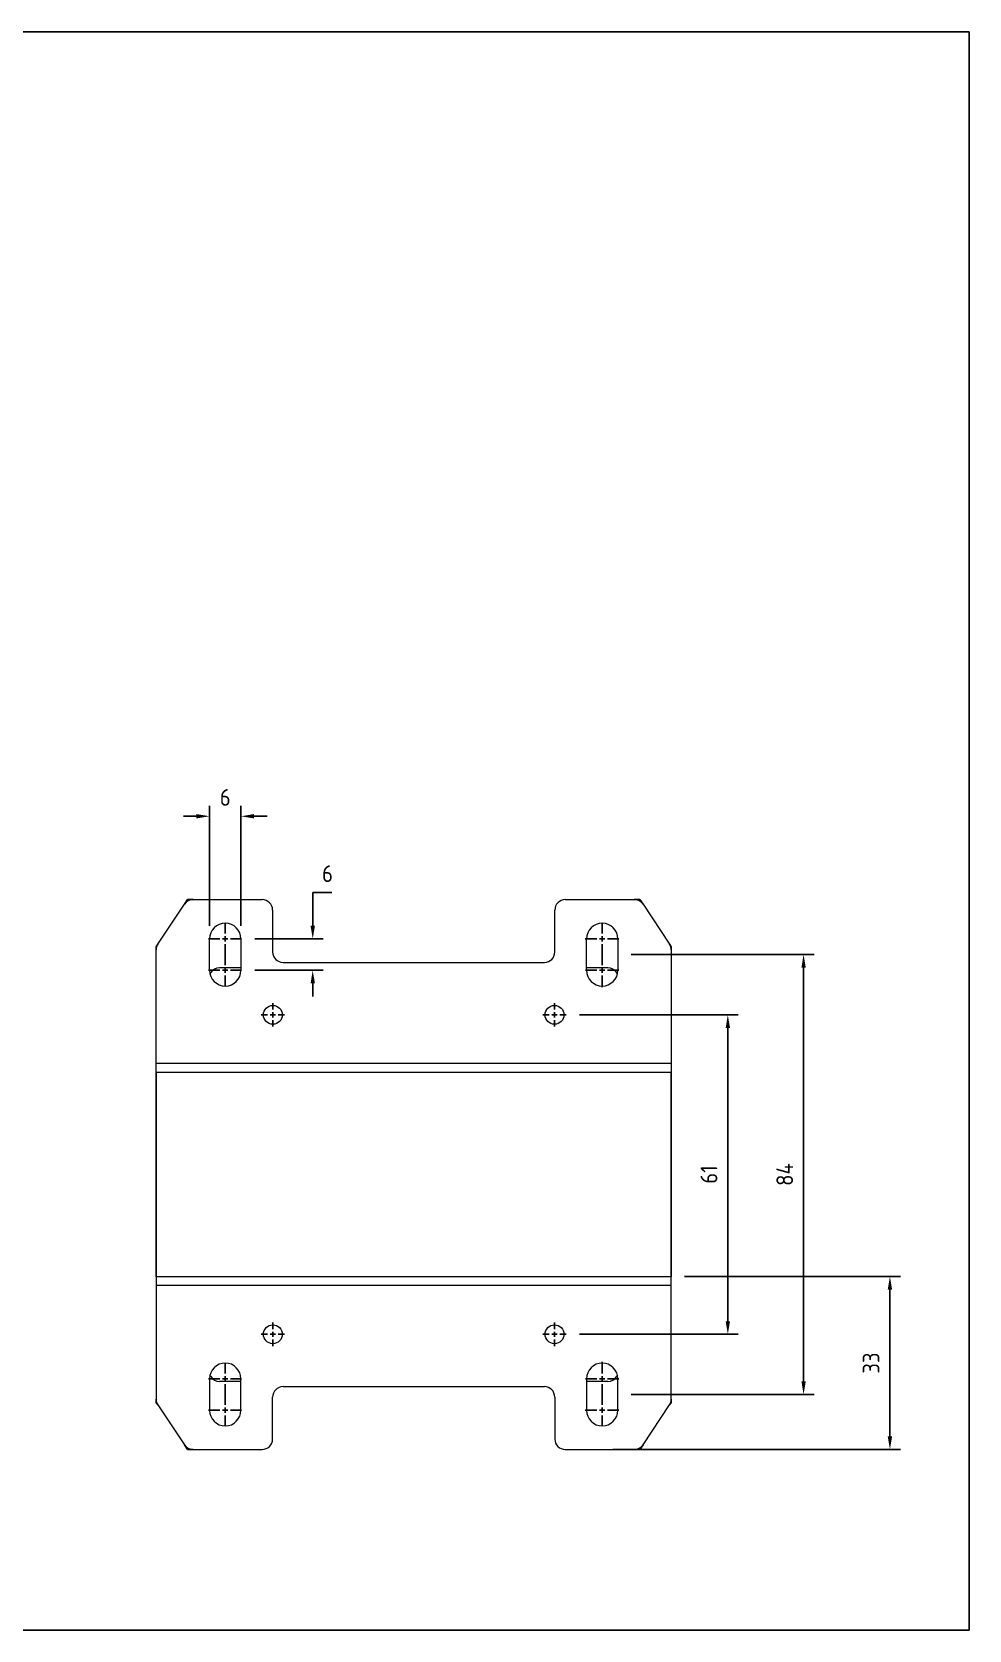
# Model space of a CAD drawing. Header units: millimetres. Extents: x 24815 to 36799, y -9299 to 5469.
# Drawn here: x 35476.2 to 35655.1, y 2585.8 to 2890.9 of the extents above; entities that cross this region are included whole.
import ezdxf

# ---------------------------------------------------------------- set-up
doc = ezdxf.new("R2010")
doc.units = ezdxf.units.MM
doc.linetypes.add('CENTERX2', pattern=[101.6, 63.5, -12.7, 12.7, -12.7])
doc.layers.add('DIMMENSION', color=7, linetype='Continuous')
doc.layers.add('SLD-0', color=7, linetype='Continuous')
doc.styles.get("Standard").update_dxf_attribs({"font": 'ISOCP.SHX', "bigfont": 'WHGTXT.SHX'})
doc.dimstyles.new('PS-1', dxfattribs={"dimtxt": 3.2, "dimasz": 2.5, "dimexe": 2, "dimexo": 2.5, "dimgap": 2, "dimtad": 1, "dimtoh": 1, "dimrnd": 0.05, "dimzin": 12, "dimdsep": 46, "dimtxsty": 'Standard', "dimcen": 0, "dimclrt": 2, "dimazin": 3, "dimtfac": 1, "dimtofl": 0, "dimtmove": 0, "dimatfit": 3, "dimfxl": 0, "dimtolj": 1, "dimtzin": 0, "dimarcsym": 0})

# ---------------------------------------------------------------- blocks, each defined once
blk = doc.blocks.new('SW_CENTERMARKSYMBOL_9')
at = {"layer": 'SLD-0', "color": 0}
for p, q in [((-0.67, 0), (-1.5, 0)), ((0, 0), (-0.33, 0)), ((0, 0.67), (0, 1.5)), ((0, 0), (0, 0.33)), ((0, 0), (0, -0.33)), ((0, 0), (0.33, 0)), ((0.67, 0), (1.5, 0)), ((0, -0.67), (0, -1.5))]:
    blk.add_line(p, q, dxfattribs=at)
blk = doc.blocks.new('SW_CENTERMARKSYMBOL_10')
at = {"layer": 'SLD-0', "color": 0}
for p, q in [((-0.67, 0), (-1.5, 0)), ((0, 0), (-0.33, 0)), ((0, 0.67), (0, 1.5)), ((0, 0), (0, 0.33)), ((0, 0), (0, -0.33)), ((0, 0), (0.33, 0)), ((0.67, 0), (1.5, 0)), ((0, -0.67), (0, -1.5))]:
    blk.add_line(p, q, dxfattribs=at)
blk = doc.blocks.new('SW_CENTERMARKSYMBOL_11')
at = {"layer": 'SLD-0', "color": 0}
for p, q in [((0, 0.67), (0, 2.2)), ((-0.67, 0), (-2.14, 0)), ((0, 0), (-0.33, 0)), ((0, 0), (0, 0.33)), ((0, 0), (0, -0.33)), ((0, 0), (0.33, 0)), ((0.67, 0), (2.06, 0)), ((0, -0.67), (0, -2))]:
    blk.add_line(p, q, dxfattribs=at)
blk = doc.blocks.new('SW_CENTERMARKSYMBOL_12')
at = {"layer": 'SLD-0', "color": 0}
for p, q in [((-0.67, 0), (-2.11, 0)), ((0, 0), (-0.33, 0)), ((0, 0.67), (0, 2)), ((0, 0), (0, 0.33)), ((0, 0), (0, -0.33)), ((0, 0), (0.33, 0)), ((0.67, 0), (2.09, 0)), ((0, -0.67), (0, -2.05))]:
    blk.add_line(p, q, dxfattribs=at)
blk = doc.blocks.new('SW_CENTERMARKSYMBOL_13')
at = {"layer": 'SLD-0', "color": 0}
for p, q in [((-0.67, 0), (-2.18, 0)), ((0, 0), (-0.33, 0)), ((0, 0.67), (0, 2)), ((0, 0), (0, 0.33)), ((0, 0), (0, -0.33)), ((0, 0), (0.33, 0)), ((0.67, 0), (2.11, 0)), ((0, -0.67), (0, -2))]:
    blk.add_line(p, q, dxfattribs=at)
blk = doc.blocks.new('SW_CENTERMARKSYMBOL_14')
at = {"layer": 'SLD-0', "color": 0}
for p, q in [((-0.67, 0), (-2.12, 0)), ((0, 0), (-0.33, 0)), ((0, 0.67), (0, 2)), ((0, 0), (0, 0.33)), ((0, 0), (0, -0.33)), ((0, 0), (0.33, 0)), ((0.67, 0), (2.11, 0)), ((0, -0.67), (0, -2.15))]:
    blk.add_line(p, q, dxfattribs=at)
blk = doc.blocks.new('*D817')
at = {"color": 0, "linetype": 'ByBlock', "lineweight": -2}
for p, q in [((35580.72, 2703.23), (35611.06, 2703.23)), ((35609.06, 2700.73), (35609.06, 2644.73)), ((35580.72, 2642.23), (35611.06, 2642.23))]:
    blk.add_line(p, q, dxfattribs=at)
at = {"color": 0}
for points in [[(35608.65, 2700.73), (35609.48, 2700.73), (35609.06, 2703.23)], [(35608.65, 2644.73), (35609.48, 2644.73), (35609.06, 2642.23)]]:
    blk.add_solid(points, dxfattribs=at)
at = {"layer": 'Defpoints', "color": 0}
for p in [(35578.22, 2703.23), (35578.22, 2642.23), (35609.06, 2642.23)]:
    blk.add_point(p, dxfattribs=at)
at = {"color": 2, "insert": (35605.46, 2672.73), "char_height": 3.2, "attachment_point": 5, "rotation": 90}
blk.add_mtext('\\A1;61', dxfattribs=at)
blk = doc.blocks.new('*D818')
at = {"color": 0, "linetype": 'ByBlock', "lineweight": -2}
for p, q in [((35590.57, 2714.73), (35625.53, 2714.73)), ((35623.53, 2712.23), (35623.53, 2633.23)), ((35590.57, 2630.73), (35625.53, 2630.73))]:
    blk.add_line(p, q, dxfattribs=at)
at = {"color": 0}
for points in [[(35623.12, 2712.23), (35623.95, 2712.23), (35623.53, 2714.73)], [(35623.12, 2633.23), (35623.95, 2633.23), (35623.53, 2630.73)]]:
    blk.add_solid(points, dxfattribs=at)
at = {"layer": 'Defpoints', "color": 0}
for p in [(35588.07, 2714.73), (35588.07, 2630.73), (35623.53, 2630.73)]:
    blk.add_point(p, dxfattribs=at)
at = {"color": 2, "insert": (35619.93, 2672.73), "char_height": 3.2, "attachment_point": 5, "rotation": 90}
blk.add_mtext('\\A1;84', dxfattribs=at)
blk = doc.blocks.new('*D822')
at = {"color": 0, "linetype": 'ByBlock', "lineweight": -2}
for p, q in [((35507.57, 2741.14), (35505.07, 2741.14)), ((35510.07, 2720.23), (35510.07, 2743.14)), ((35516.07, 2720.23), (35516.07, 2743.14)), ((35518.57, 2741.14), (35521.07, 2741.14))]:
    blk.add_line(p, q, dxfattribs=at)
at = {"color": 0}
for points in [[(35507.57, 2741.56), (35507.57, 2740.73), (35510.07, 2741.14)], [(35518.57, 2741.56), (35518.57, 2740.73), (35516.07, 2741.14)]]:
    blk.add_solid(points, dxfattribs=at)
at = {"layer": 'Defpoints', "color": 0}
for p in [(35516.07, 2741.14), (35510.07, 2717.73), (35516.07, 2717.73)]:
    blk.add_point(p, dxfattribs=at)
at = {"color": 2, "insert": (35513.07, 2744.74), "char_height": 3.2, "attachment_point": 5}
blk.add_mtext('\\A1;6', dxfattribs=at)
blk = doc.blocks.new('*D823')
at = {"color": 0, "linetype": 'ByBlock', "lineweight": -2}
for p, q in [((35529.78, 2720.23), (35529.78, 2726.58)), ((35529.78, 2726.58), (35533.41, 2726.58)), ((35518.7, 2717.73), (35531.78, 2717.73)), ((35518.7, 2711.73), (35531.78, 2711.73)), ((35529.78, 2709.23), (35529.78, 2706.73))]:
    blk.add_line(p, q, dxfattribs=at)
at = {"color": 0}
for points in [[(35529.37, 2720.23), (35530.2, 2720.23), (35529.78, 2717.73)], [(35529.37, 2709.23), (35530.2, 2709.23), (35529.78, 2711.73)]]:
    blk.add_solid(points, dxfattribs=at)
at = {"layer": 'Defpoints', "color": 0}
for p in [(35516.2, 2717.73), (35516.2, 2711.73), (35529.78, 2711.73)]:
    blk.add_point(p, dxfattribs=at)
at = {"color": 2, "insert": (35532.6, 2730.18), "char_height": 3.2, "attachment_point": 5}
blk.add_mtext('\\A1;6', dxfattribs=at)
blk = doc.blocks.new('*D824')
at = {"color": 0, "linetype": 'ByBlock', "lineweight": -2}
for p, q in [((35600.77, 2653.23), (35642.02, 2653.23)), ((35640.02, 2650.73), (35640.02, 2622.73)), ((35587.11, 2620.23), (35642.02, 2620.23))]:
    blk.add_line(p, q, dxfattribs=at)
at = {"color": 0}
for points in [[(35639.6, 2650.73), (35640.44, 2650.73), (35640.02, 2653.23)], [(35639.6, 2622.73), (35640.44, 2622.73), (35640.02, 2620.23)]]:
    blk.add_solid(points, dxfattribs=at)
at = {"layer": 'Defpoints', "color": 0}
for p in [(35598.27, 2653.23), (35584.61, 2620.23), (35640.02, 2620.23)]:
    blk.add_point(p, dxfattribs=at)
at = {"color": 2, "insert": (35636.42, 2636.73), "char_height": 3.2, "attachment_point": 5, "rotation": 90}
blk.add_mtext('\\A1;33', dxfattribs=at)

msp = doc.modelspace()

# ---------------------------------------------------------------- linework, layer by layer
at = {"color": 7, "linetype": 'Continuous', "lineweight": 15}
for p, q in [((35506.936, 2725.228, 0), (35520.116, 2725.228, 0)), ((35578.016, 2725.228, 0), (35591.196, 2725.228, 0)), ((35500.202, 2716.731, 0), (35505.272, 2724.337, 0)), ((35522.116, 2723.228, 0), (35522.116, 2715.228, 0)), ((35576.016, 2715.228, 0), (35576.016, 2723.228, 0)), ((35592.86, 2724.337, 0), (35597.93, 2716.731, 0)), ((35510.066, 2711.728, 0), (35510.066, 2717.728, 0)), ((35516.066, 2717.728, 0), (35516.066, 2711.728, 0)), ((35582.066, 2711.728, 0), (35582.066, 2717.728, 0)), ((35588.066, 2717.728, 0), (35588.066, 2711.728, 0)), ((35499.866, 2692.228, 0), (35499.866, 2715.622, 0)), ((35524.116, 2713.228, 0), (35574.016, 2713.228, 0)), ((35598.266, 2715.622, 0), (35598.266, 2692.228, 0)), ((35510.284, 2711.254, 0), (35510.149, 2711.028, 0)), ((35516.066, 2712.228, 0), (35512.001, 2712.228, 0)), ((35586.132, 2712.228, 0), (35582.066, 2712.228, 0)), ((35587.983, 2711.028, 0), (35587.848, 2711.254, 0)), ((35598.266, 2693.928, 0), (35499.866, 2693.928, 0)), ((35598.266, 2692.228, 0), (35499.866, 2692.228, 0)), ((35499.866, 2653.228, 0), (35499.866, 2629.833, 0)), ((35598.266, 2653.228, 0), (35499.866, 2653.228, 0)), ((35598.266, 2629.833, 0), (35598.266, 2653.228, 0)), ((35598.266, 2651.528, 0), (35499.866, 2651.528, 0)), ((35510.066, 2633.728, 0), (35510.066, 2627.728, 0)), ((35510.284, 2634.201, 0), (35510.149, 2634.427, 0)), ((35516.066, 2627.728, 0), (35516.066, 2633.728, 0)), ((35582.066, 2633.728, 0), (35582.066, 2627.728, 0)), ((35587.983, 2634.427, 0), (35587.848, 2634.201, 0)), ((35588.066, 2627.728, 0), (35588.066, 2633.728, 0)), ((35516.066, 2633.228, 0), (35512.001, 2633.228, 0)), ((35524.116, 2632.228, 0), (35574.016, 2632.228, 0)), ((35586.132, 2633.228, 0), (35582.066, 2633.228, 0)), ((35500.202, 2628.724, 0), (35505.272, 2621.118, 0)), ((35522.116, 2622.228, 0), (35522.116, 2630.228, 0)), ((35576.016, 2630.228, 0), (35576.016, 2622.228, 0)), ((35592.86, 2621.118, 0), (35597.93, 2628.724, 0)), ((35506.936, 2620.228, 0), (35520.116, 2620.228, 0)), ((35578.016, 2620.228, 0), (35591.196, 2620.228, 0))]:
    msp.add_line(p, q, dxfattribs=at)
at = {"elevation": 0}
msp.add_lwpolyline([(35158.208, 2890.903), (35655.133, 2890.903), (35655.133, 2585.752), (35158.208, 2585.752)], close=True, dxfattribs=at)
at = {"color": 7, "linetype": 'Continuous', "lineweight": 15}
for centre in [(35522.166, 2703.228, 0), (35575.966, 2703.228, 0), (35522.166, 2642.228, 0), (35575.966, 2642.228, 0)]:
    msp.add_circle(centre, 1.8, dxfattribs=at)
for centre, radius, start, end in [((35506.936, 2723.228, 0), 2, 90, 146.30993), ((35520.116, 2723.228, 0), 2, 0, 90), ((35578.016, 2723.228, 0), 2, 90, 180), ((35591.196, 2723.228, 0), 2, 33.69007, 90), ((35513.066, 2717.728, 0), 3, 0, 180), ((35585.066, 2717.728, 0), 3, 0, 180), ((35501.866, 2715.622, 0), 2, 146.30993, 180), ((35596.266, 2715.622, 0), 2, 0, 33.69007), ((35524.116, 2715.228, 0), 2, 180, 270), ((35574.016, 2715.228, 0), 2, 270, 0), ((35513.066, 2711.728, 0), 3, 180, 0), ((35512.001, 2710.228, 0), 2, 90, 149.12792), ((35585.066, 2711.728, 0), 3, 180, 0), ((35586.132, 2710.228, 0), 2, 30.87208, 90), ((35513.066, 2633.728, 0), 3, 0, 180), ((35585.066, 2633.728, 0), 3, 0, 180), ((35512.001, 2635.228, 0), 2, 210.87208, 270), ((35586.132, 2635.228, 0), 2, 270, 329.12792), ((35524.116, 2630.228, 0), 2, 90, 180), ((35574.016, 2630.228, 0), 2, 0, 90), ((35501.866, 2629.833, 0), 2, 180, 213.69007), ((35513.066, 2627.728, 0), 3, 180, 0), ((35585.066, 2627.728, 0), 3, 180, 0), ((35596.266, 2629.833, 0), 2, 326.30993, 0), ((35520.116, 2622.228, 0), 2, 270, 0), ((35578.016, 2622.228, 0), 2, 180, 270), ((35506.936, 2622.228, 0), 2, 213.69007, 270), ((35591.196, 2622.228, 0), 2, 270, 326.30993)]:
    msp.add_arc(centre, radius, start, end, dxfattribs=at)
at = {"layer": 'DIMMENSION'}
for p, q in [((35499.866, 2692.228, 0), (35499.866, 2653.228, 0)), ((35598.266, 2692.228, 0), (35598.266, 2653.228, 0))]:
    msp.add_line(p, q, dxfattribs=at)
at = {"layer": 'SLD-0', "linetype": 'CENTERX2'}
for p, q in [((35505.272, 2724.337, 0), (35505.866, 2725.228, 0)), ((35506.936, 2725.228, 0), (35505.866, 2725.228, 0)), ((35591.196, 2725.228, 0), (35592.266, 2725.228, 0)), ((35592.86, 2724.337, 0), (35592.266, 2725.228, 0)), ((35500.202, 2716.731, 0), (35499.866, 2716.228, 0)), ((35499.866, 2715.622, 0), (35499.866, 2716.228, 0)), ((35597.93, 2716.731, 0), (35598.266, 2716.228, 0)), ((35598.266, 2715.622, 0), (35598.266, 2716.228, 0)), ((35499.866, 2629.833, 0), (35499.866, 2629.228, 0)), ((35500.202, 2628.724, 0), (35499.866, 2629.228, 0)), ((35597.93, 2628.724, 0), (35598.266, 2629.228, 0)), ((35598.266, 2629.833, 0), (35598.266, 2629.228, 0)), ((35505.272, 2621.118, 0), (35505.866, 2620.228, 0)), ((35506.936, 2620.228, 0), (35505.866, 2620.228, 0)), ((35591.196, 2620.228, 0), (35592.266, 2620.228, 0)), ((35592.86, 2621.118, 0), (35592.266, 2620.228, 0))]:
    msp.add_line(p, q, dxfattribs=at)

# ---------------------------------------------------------------- block references
at = {"layer": 'SLD-0', "xscale": 1.5, "yscale": 1.5, "zscale": 1.5}
for name, p in [('SW_CENTERMARKSYMBOL_12', (35513.066, 2717.728, 0)), ('SW_CENTERMARKSYMBOL_13', (35585.066, 2717.728, 0)), ('SW_CENTERMARKSYMBOL_11', (35513.066, 2711.728, 0)), ('SW_CENTERMARKSYMBOL_14', (35585.066, 2711.728, 0)), ('SW_CENTERMARKSYMBOL_9', (35522.166, 2703.228, 0)), ('SW_CENTERMARKSYMBOL_10', (35575.966, 2703.228, 0))]:
    msp.add_blockref(name, p, dxfattribs=at)
at = {"layer": 'SLD-0', "xscale": -1.5, "yscale": 1.5, "zscale": 1.5, "rotation": 180}
for name, p in [('SW_CENTERMARKSYMBOL_9', (35522.166, 2642.228, 0)), ('SW_CENTERMARKSYMBOL_10', (35575.966, 2642.228, 0)), ('SW_CENTERMARKSYMBOL_11', (35513.066, 2633.728, 0)), ('SW_CENTERMARKSYMBOL_14', (35585.066, 2633.728, 0)), ('SW_CENTERMARKSYMBOL_12', (35513.066, 2627.728, 0)), ('SW_CENTERMARKSYMBOL_13', (35585.066, 2627.728, 0))]:
    msp.add_blockref(name, p, dxfattribs=at)

# ---------------------------------------------------------------- dimensions: what is measured, and where the dimension line sits
dim = msp.add_linear_dim(base=(35516.066, 2741.144, 0), p1=(35510.066, 2717.728, 0), p2=(35516.066, 2717.728, 0), dimstyle='PS-1', override={"dimarcsym": 1})
dim.commit()
dim.dimension.update_dxf_attribs({"geometry": '*D822', "text_midpoint": (35513.066, 2744.744, 0)})
dim = msp.add_linear_dim(base=(35529.782, 2711.728, 0), p1=(35516.2, 2717.728, 0), p2=(35516.2, 2711.728, 0), angle=90, dimstyle='PS-1', override={"dimarcsym": 1})
dim.commit()
dim.dimension.update_dxf_attribs({"geometry": '*D823', "text_midpoint": (35532.598, 2726.58, 0), "dimtype": 160})
for base, p1, p2, picture, middle in [((35623.534, 2630.728, 0), (35588.066, 2714.728, 0), (35588.066, 2630.728, 0), '*D818', (35619.934, 2672.728, 0)), ((35609.064, 2642.228, 0), (35578.216, 2703.228, 0), (35578.216, 2642.228, 0), '*D817', (35605.464, 2672.728, 0)), ((35640.02, 2620.228, 0), (35598.266, 2653.228, 0), (35584.606, 2620.228, 0), '*D824', (35636.42, 2636.728, 0))]:
    dim = msp.add_linear_dim(base=base, p1=p1, p2=p2, angle=90, dimstyle='PS-1', override={"dimarcsym": 1})
    dim.commit()
    dim.dimension.update_dxf_attribs({"geometry": picture, "text_midpoint": middle})

doc.saveas('drawing.dxf')
